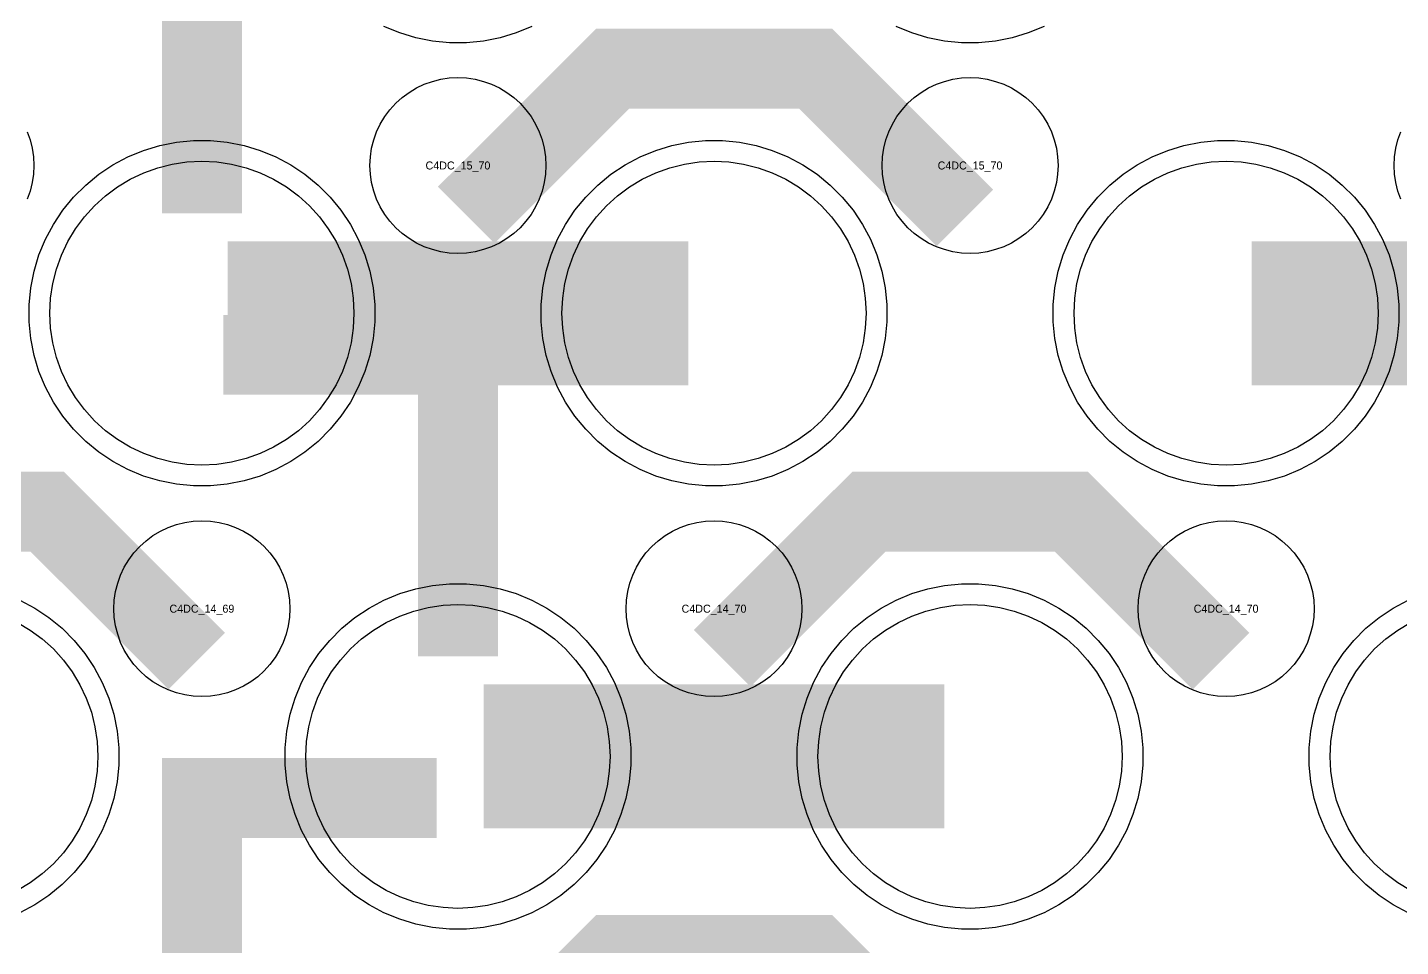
# Model space of a CAD drawing. Extents: x -11880 to 11880, y -14992 to 14992.
# Drawn here: x 10265.5 to 10694.5, y -12959.1 to -12671.8 of the extents above; entities that cross this region are included whole.
import ezdxf
from ezdxf.enums import TextEntityAlignment as Align

# ---------------------------------------------------------------- set-up
doc = ezdxf.new("R2010")
doc.units = 0
doc.header["$MEASUREMENT"] = 0
for name, color, linetype in [('GDS_775_DT_237', 138, 'CONTINUOUS'), ('RDL1_FS', 34, 'CONTINUOUS'), ('RDL_BS', 160, 'CONTINUOUS')]:
    doc.layers.add(name, color=color, linetype=linetype)

msp = doc.modelspace()

# ---------------------------------------------------------------- linework, layer by layer
at = {"layer": 'RDL1_FS'}
for points in [[(10320, -12808.614), (10315.343, -12808.385), (10310.732, -12807.701), (10306.209, -12806.569), (10301.819, -12804.997), (10297.605, -12803.005), (10293.605, -12800.607), (10289.86, -12797.829), (10286.406, -12794.699), (10283.276, -12791.245), (10280.498, -12787.5), (10278.1, -12783.5), (10276.108, -12779.286), (10274.536, -12774.896), (10273.404, -12770.373), (10272.72, -12765.762), (10272.491, -12761.105), (10272.72, -12756.448), (10273.404, -12751.837), (10274.536, -12747.314), (10276.108, -12742.924), (10278.1, -12738.71), (10280.498, -12734.71), (10283.276, -12730.965), (10286.406, -12727.511), (10289.86, -12724.381), (10293.605, -12721.603), (10297.605, -12719.205), (10301.819, -12717.213), (10306.209, -12715.641), (10310.732, -12714.509), (10315.343, -12713.825), (10320, -12713.596), (10324.657, -12713.825), (10329.268, -12714.509), (10333.791, -12715.641), (10338.181, -12717.213), (10342.395, -12719.205), (10346.395, -12721.603), (10350.14, -12724.381), (10353.594, -12727.511), (10356.724, -12730.965), (10359.502, -12734.71), (10361.9, -12738.71), (10363.892, -12742.924), (10365.464, -12747.314), (10366.596, -12751.837), (10367.28, -12756.448), (10367.509, -12761.105), (10367.28, -12765.762), (10366.596, -12770.373), (10365.464, -12774.896), (10363.892, -12779.286), (10361.9, -12783.5), (10359.502, -12787.5), (10356.724, -12791.245), (10353.594, -12794.699), (10350.14, -12797.829), (10346.395, -12800.607), (10342.395, -12803.005), (10338.181, -12804.997), (10333.791, -12806.569), (10329.268, -12807.701), (10324.657, -12808.385)], [(10480, -12808.614), (10475.343, -12808.385), (10470.732, -12807.701), (10466.209, -12806.569), (10461.819, -12804.997), (10457.605, -12803.005), (10453.605, -12800.607), (10449.86, -12797.829), (10446.406, -12794.699), (10443.276, -12791.245), (10440.498, -12787.5), (10438.1, -12783.5), (10436.108, -12779.286), (10434.536, -12774.896), (10433.404, -12770.373), (10432.72, -12765.762), (10432.491, -12761.105), (10432.72, -12756.448), (10433.404, -12751.837), (10434.536, -12747.314), (10436.108, -12742.924), (10438.1, -12738.71), (10440.498, -12734.71), (10443.276, -12730.965), (10446.406, -12727.511), (10449.86, -12724.381), (10453.605, -12721.603), (10457.605, -12719.205), (10461.819, -12717.213), (10466.209, -12715.641), (10470.732, -12714.509), (10475.343, -12713.825), (10480, -12713.596), (10484.657, -12713.825), (10489.268, -12714.509), (10493.791, -12715.641), (10498.181, -12717.213), (10502.395, -12719.205), (10506.395, -12721.603), (10510.14, -12724.381), (10513.594, -12727.511), (10516.724, -12730.965), (10519.502, -12734.71), (10521.9, -12738.71), (10523.892, -12742.924), (10525.464, -12747.314), (10526.596, -12751.837), (10527.28, -12756.448), (10527.509, -12761.105), (10527.28, -12765.762), (10526.596, -12770.373), (10525.464, -12774.896), (10523.892, -12779.286), (10521.9, -12783.5), (10519.502, -12787.5), (10516.724, -12791.245), (10513.594, -12794.699), (10510.14, -12797.829), (10506.395, -12800.607), (10502.395, -12803.005), (10498.181, -12804.997), (10493.791, -12806.569), (10489.268, -12807.701), (10484.657, -12808.385)], [(10400, -12947.174), (10395.343, -12946.945), (10390.732, -12946.261), (10386.209, -12945.129), (10381.819, -12943.557), (10377.605, -12941.565), (10373.605, -12939.167), (10369.86, -12936.389), (10366.406, -12933.259), (10363.276, -12929.805), (10360.498, -12926.06), (10358.1, -12922.06), (10356.108, -12917.846), (10354.536, -12913.456), (10353.404, -12908.933), (10352.72, -12904.322), (10352.491, -12899.665), (10352.72, -12895.008), (10353.404, -12890.397), (10354.536, -12885.874), (10356.108, -12881.484), (10358.1, -12877.27), (10360.498, -12873.27), (10363.276, -12869.525), (10366.406, -12866.071), (10369.86, -12862.941), (10373.605, -12860.163), (10377.605, -12857.765), (10381.819, -12855.773), (10386.209, -12854.201), (10390.732, -12853.069), (10395.343, -12852.385), (10400, -12852.156), (10404.657, -12852.385), (10409.268, -12853.069), (10413.791, -12854.201), (10418.181, -12855.773), (10422.395, -12857.765), (10426.395, -12860.163), (10430.14, -12862.941), (10433.594, -12866.071), (10436.724, -12869.525), (10439.502, -12873.27), (10441.9, -12877.27), (10443.892, -12881.484), (10445.464, -12885.874), (10446.596, -12890.397), (10447.28, -12895.008), (10447.509, -12899.665), (10447.28, -12904.322), (10446.596, -12908.933), (10445.464, -12913.456), (10443.892, -12917.846), (10441.9, -12922.06), (10439.502, -12926.06), (10436.724, -12929.805), (10433.594, -12933.259), (10430.14, -12936.389), (10426.395, -12939.167), (10422.395, -12941.565), (10418.181, -12943.557), (10413.791, -12945.129), (10409.268, -12946.261), (10404.657, -12946.945)], [(10560, -12947.174), (10555.343, -12946.945), (10550.732, -12946.261), (10546.209, -12945.129), (10541.819, -12943.557), (10537.605, -12941.565), (10533.605, -12939.167), (10529.86, -12936.389), (10526.406, -12933.259), (10523.276, -12929.805), (10520.498, -12926.06), (10518.1, -12922.06), (10516.108, -12917.846), (10514.536, -12913.456), (10513.404, -12908.933), (10512.72, -12904.322), (10512.491, -12899.665), (10512.72, -12895.008), (10513.404, -12890.397), (10514.536, -12885.874), (10516.108, -12881.484), (10518.1, -12877.27), (10520.498, -12873.27), (10523.276, -12869.525), (10526.406, -12866.071), (10529.86, -12862.941), (10533.605, -12860.163), (10537.605, -12857.765), (10541.819, -12855.773), (10546.209, -12854.201), (10550.732, -12853.069), (10555.343, -12852.385), (10560, -12852.156), (10564.657, -12852.385), (10569.268, -12853.069), (10573.791, -12854.201), (10578.181, -12855.773), (10582.395, -12857.765), (10586.395, -12860.163), (10590.14, -12862.941), (10593.594, -12866.071), (10596.724, -12869.525), (10599.502, -12873.27), (10601.9, -12877.27), (10603.892, -12881.484), (10605.464, -12885.874), (10606.596, -12890.397), (10607.28, -12895.008), (10607.509, -12899.665), (10607.28, -12904.322), (10606.596, -12908.933), (10605.464, -12913.456), (10603.892, -12917.846), (10601.9, -12922.06), (10599.502, -12926.06), (10596.724, -12929.805), (10593.594, -12933.259), (10590.14, -12936.389), (10586.395, -12939.167), (10582.395, -12941.565), (10578.181, -12943.557), (10573.791, -12945.129), (10569.268, -12946.261), (10564.657, -12946.945)]]:
    msp.add_lwpolyline(points, close=True, dxfattribs=at)
at = {"layer": 'RDL1_FS', "color": 241, "true_color": 0xf7abae}
msp.add_lwpolyline([(10640, -12808.614), (10635.343, -12808.385), (10630.732, -12807.701), (10626.209, -12806.569), (10621.819, -12804.997), (10617.605, -12803.005), (10613.605, -12800.607), (10609.86, -12797.829), (10606.406, -12794.699), (10603.276, -12791.245), (10600.498, -12787.5), (10598.1, -12783.5), (10596.108, -12779.286), (10594.536, -12774.896), (10593.404, -12770.373), (10592.72, -12765.762), (10592.491, -12761.105), (10592.72, -12756.448), (10593.404, -12751.837), (10594.536, -12747.314), (10596.108, -12742.924), (10598.1, -12738.71), (10600.498, -12734.71), (10603.276, -12730.965), (10606.406, -12727.511), (10609.86, -12724.381), (10613.605, -12721.603), (10617.605, -12719.205), (10621.819, -12717.213), (10626.209, -12715.641), (10630.732, -12714.509), (10635.343, -12713.825), (10640, -12713.596), (10644.657, -12713.825), (10649.268, -12714.509), (10653.791, -12715.641), (10658.181, -12717.213), (10662.395, -12719.205), (10666.395, -12721.603), (10670.14, -12724.381), (10673.594, -12727.511), (10676.724, -12730.965), (10679.502, -12734.71), (10681.9, -12738.71), (10683.892, -12742.924), (10685.464, -12747.314), (10686.596, -12751.837), (10687.28, -12756.448), (10687.509, -12761.105), (10687.28, -12765.762), (10686.596, -12770.373), (10685.464, -12774.896), (10683.892, -12779.286), (10681.9, -12783.5), (10679.502, -12787.5), (10676.724, -12791.245), (10673.594, -12794.699), (10670.14, -12797.829), (10666.395, -12800.607), (10662.395, -12803.005), (10658.181, -12804.997), (10653.791, -12806.569), (10649.268, -12807.701), (10644.657, -12808.385)], close=True, dxfattribs=at)
at = {"layer": 'RDL1_FS'}
for points in [[(10328.002, -12761.105, 45, 45, 0), (10400.002, -12761.105, 45, 45, 0)], [(10400.002, -12761.105, 45, 45, 0), (10472.002, -12761.105, 45, 45, 0)], [(10408.002, -12899.665, 45, 45, 0), (10480.002, -12899.665, 45, 45, 0)], [(10480.002, -12899.665, 45, 45, 0), (10552.002, -12899.665, 45, 45, 0)]]:
    msp.add_lwpolyline(points, format="xyseb", dxfattribs=at)
at = {"layer": 'RDL1_FS', "color": 241, "true_color": 0xf7abae}
msp.add_lwpolyline([(10648.002, -12761.105, 45, 45, 0), (10720.002, -12761.105, 45, 45, 0)], format="xyseb", dxfattribs=at)
at = {"layer": 'RDL1_FS'}
msp.add_lwpolyline([(10262.395, -12857.765), (10266.395, -12860.163), (10270.14, -12862.941), (10273.594, -12866.071), (10276.724, -12869.525), (10279.502, -12873.27), (10281.9, -12877.27), (10283.892, -12881.484), (10285.464, -12885.874), (10286.596, -12890.397), (10287.28, -12895.008), (10287.509, -12899.665), (10287.28, -12904.322), (10286.596, -12908.933), (10285.464, -12913.456), (10283.892, -12917.846), (10281.9, -12922.06), (10279.502, -12926.06), (10276.724, -12929.805), (10273.594, -12933.259), (10270.14, -12936.389), (10266.395, -12939.167), (10262.395, -12941.565)], dxfattribs=at)
at = {"layer": 'RDL1_FS', "color": 241, "true_color": 0xf7abae}
msp.add_lwpolyline([(10697.605, -12941.565), (10693.605, -12939.167), (10689.86, -12936.389), (10686.406, -12933.259), (10683.276, -12929.805), (10680.498, -12926.06), (10678.1, -12922.06), (10676.108, -12917.846), (10674.536, -12913.456), (10673.404, -12908.933), (10672.72, -12904.322), (10672.491, -12899.665), (10672.72, -12895.008), (10673.404, -12890.397), (10674.536, -12885.874), (10676.108, -12881.484), (10678.1, -12877.27), (10680.498, -12873.27), (10683.276, -12869.525), (10686.406, -12866.071), (10689.86, -12862.941), (10693.605, -12860.163), (10697.605, -12857.765)], dxfattribs=at)
at = {"layer": 'RDL_BS'}
for points in [[(10320, -12729.83, 25, 25, 0), (10320, -12623.053, 25, 25, 0)], [(10320, -12729.83, 25, 25, 0), (10320, -12623.053, 25, 25, 0)], [(10402.562, -12730.419, 25, 25, 0), (10448.377, -12684.604, 25, 25, 0), (10481.93, -12684.604, 25, 25, 0)], [(10558.401, -12731.318, 25, 25, 0), (10511.687, -12684.604, 25, 25, 0), (10481.929, -12684.604, 25, 25, 0)], [(10400, -12868.395, 25, 25, 0), (10400, -12761.618, 25, 25, 0)], [(10400, -12868.395, 25, 25, 0), (10400, -12761.618, 25, 25, 0)], [(10412.5, -12774.118, 25, 25, 0), (10326.667, -12774.118, 25, 25, 0)], [(10412.5, -12774.118, 25, 25, 0), (10347.833, -12774.118, 25, 25, 0)], [(10318.401, -12869.878, 25, 25, 0), (10271.687, -12823.164, 25, 25, 0), (10241.929, -12823.164, 25, 25, 0)], [(10482.562, -12868.979, 25, 25, 0), (10528.377, -12823.164, 25, 25, 0), (10561.93, -12823.164, 25, 25, 0)], [(10638.401, -12869.878, 25, 25, 0), (10591.687, -12823.164, 25, 25, 0), (10561.929, -12823.164, 25, 25, 0)], [(10320, -13006.96, 25, 25, 0), (10320, -12900.183, 25, 25, 0)], [(10320, -13006.96, 25, 25, 0), (10320, -12900.183, 25, 25, 0)], [(10307.5, -12912.683, 25, 25, 0), (10372.167, -12912.683, 25, 25, 0)], [(10307.5, -12912.683, 25, 25, 0), (10393.333, -12912.683, 25, 25, 0)], [(10402.562, -13007.544, 25, 25, 0), (10448.377, -12961.729, 25, 25, 0), (10481.93, -12961.729, 25, 25, 0)], [(10558.401, -13008.443, 25, 25, 0), (10511.687, -12961.729, 25, 25, 0), (10481.929, -12961.729, 25, 25, 0)]]:
    msp.add_lwpolyline(points, format="xyseb", dxfattribs=at)
for points in [[(10423.115, -12671.415), (10418.205, -12673.446), (10413.165, -12674.977), (10407.938, -12676.023), (10402.644, -12676.54), (10397.356, -12676.54), (10392.062, -12676.023), (10386.835, -12674.977), (10381.795, -12673.446), (10376.885, -12671.415)], [(10583.115, -12671.415), (10578.205, -12673.446), (10573.165, -12674.977), (10567.938, -12676.023), (10562.644, -12676.54), (10557.356, -12676.54), (10552.062, -12676.023), (10546.835, -12674.977), (10541.795, -12673.446), (10536.885, -12671.415)], [(10265.402, -12704.398), (10266.309, -12706.933), (10266.966, -12709.552), (10267.362, -12712.224), (10267.494, -12714.917), (10267.362, -12717.61), (10266.966, -12720.282), (10266.309, -12722.901), (10265.402, -12725.436)], [(10694.598, -12725.436), (10693.691, -12722.901), (10693.034, -12720.282), (10692.638, -12717.61), (10692.506, -12714.917), (10692.638, -12712.224), (10693.034, -12709.552), (10693.691, -12706.933), (10694.598, -12704.398)], [(10263.115, -12850.79), (10267.777, -12853.282), (10272.191, -12856.229), (10276.292, -12859.591), (10280.074, -12863.373), (10283.436, -12867.474), (10286.383, -12871.888), (10288.875, -12876.55), (10290.906, -12881.46), (10292.437, -12886.5), (10293.483, -12891.727), (10294, -12897.021), (10294, -12902.309), (10293.483, -12907.603), (10292.437, -12912.83), (10290.906, -12917.87), (10288.875, -12922.78), (10286.383, -12927.442), (10283.436, -12931.856), (10280.074, -12935.957), (10276.292, -12939.739), (10272.191, -12943.101), (10267.777, -12946.048), (10263.115, -12948.54)]]:
    msp.add_lwpolyline(points, dxfattribs=at)
for points in [[(10400, -12742.411), (10397.307, -12742.279), (10394.635, -12741.883), (10392.016, -12741.226), (10389.481, -12740.319), (10387.044, -12739.167), (10384.72, -12737.774), (10382.557, -12736.171), (10380.558, -12734.359), (10378.746, -12732.36), (10377.143, -12730.197), (10375.75, -12727.873), (10374.598, -12725.436), (10373.691, -12722.901), (10373.034, -12720.282), (10372.638, -12717.61), (10372.506, -12714.917), (10372.638, -12712.224), (10373.034, -12709.552), (10373.691, -12706.933), (10374.598, -12704.398), (10375.75, -12701.961), (10377.143, -12699.637), (10378.746, -12697.474), (10380.558, -12695.475), (10382.557, -12693.663), (10384.72, -12692.06), (10387.044, -12690.667), (10389.481, -12689.515), (10392.016, -12688.608), (10394.635, -12687.951), (10397.307, -12687.555), (10400, -12687.423), (10402.693, -12687.555), (10405.365, -12687.951), (10407.984, -12688.608), (10410.519, -12689.515), (10412.956, -12690.667), (10415.28, -12692.06), (10417.443, -12693.663), (10419.442, -12695.475), (10421.254, -12697.474), (10422.857, -12699.637), (10424.25, -12701.961), (10425.402, -12704.398), (10426.309, -12706.933), (10426.966, -12709.552), (10427.362, -12712.224), (10427.494, -12714.917), (10427.362, -12717.61), (10426.966, -12720.282), (10426.309, -12722.901), (10425.402, -12725.436), (10424.25, -12727.873), (10422.857, -12730.197), (10421.254, -12732.36), (10419.442, -12734.359), (10417.443, -12736.171), (10415.28, -12737.774), (10412.956, -12739.167), (10410.519, -12740.319), (10407.984, -12741.226), (10405.365, -12741.883), (10402.693, -12742.279)], [(10560, -12742.411), (10557.307, -12742.279), (10554.635, -12741.883), (10552.016, -12741.226), (10549.481, -12740.319), (10547.044, -12739.167), (10544.72, -12737.774), (10542.557, -12736.171), (10540.558, -12734.359), (10538.746, -12732.36), (10537.143, -12730.197), (10535.75, -12727.873), (10534.598, -12725.436), (10533.691, -12722.901), (10533.034, -12720.282), (10532.638, -12717.61), (10532.506, -12714.917), (10532.638, -12712.224), (10533.034, -12709.552), (10533.691, -12706.933), (10534.598, -12704.398), (10535.75, -12701.961), (10537.143, -12699.637), (10538.746, -12697.474), (10540.558, -12695.475), (10542.557, -12693.663), (10544.72, -12692.06), (10547.044, -12690.667), (10549.481, -12689.515), (10552.016, -12688.608), (10554.635, -12687.951), (10557.307, -12687.555), (10560, -12687.423), (10562.693, -12687.555), (10565.365, -12687.951), (10567.984, -12688.608), (10570.519, -12689.515), (10572.956, -12690.667), (10575.28, -12692.06), (10577.443, -12693.663), (10579.442, -12695.475), (10581.254, -12697.474), (10582.857, -12699.637), (10584.25, -12701.961), (10585.402, -12704.398), (10586.309, -12706.933), (10586.966, -12709.552), (10587.362, -12712.224), (10587.494, -12714.917), (10587.362, -12717.61), (10586.966, -12720.282), (10586.309, -12722.901), (10585.402, -12725.436), (10584.25, -12727.873), (10582.857, -12730.197), (10581.254, -12732.36), (10579.442, -12734.359), (10577.443, -12736.171), (10575.28, -12737.774), (10572.956, -12739.167), (10570.519, -12740.319), (10567.984, -12741.226), (10565.365, -12741.883), (10562.693, -12742.279)], [(10317.356, -12815.105), (10312.062, -12814.588), (10306.835, -12813.542), (10301.795, -12812.011), (10296.885, -12809.98), (10292.223, -12807.488), (10287.809, -12804.541), (10283.708, -12801.179), (10279.926, -12797.397), (10276.564, -12793.296), (10273.617, -12788.882), (10271.125, -12784.22), (10269.094, -12779.31), (10267.563, -12774.27), (10266.517, -12769.043), (10266, -12763.749), (10266, -12758.461), (10266.517, -12753.167), (10267.563, -12747.94), (10269.094, -12742.9), (10271.125, -12737.99), (10273.617, -12733.328), (10276.564, -12728.914), (10279.926, -12724.813), (10283.708, -12721.031), (10287.809, -12717.669), (10292.223, -12714.722), (10296.885, -12712.23), (10301.795, -12710.199), (10306.835, -12708.668), (10312.062, -12707.622), (10317.356, -12707.105), (10322.644, -12707.105), (10327.938, -12707.622), (10333.165, -12708.668), (10338.205, -12710.199), (10343.115, -12712.23), (10347.777, -12714.722), (10352.191, -12717.669), (10356.292, -12721.031), (10360.074, -12724.813), (10363.436, -12728.914), (10366.383, -12733.328), (10368.875, -12737.99), (10370.906, -12742.9), (10372.437, -12747.94), (10373.483, -12753.167), (10374, -12758.461), (10374, -12763.749), (10373.483, -12769.043), (10372.437, -12774.27), (10370.906, -12779.31), (10368.875, -12784.22), (10366.383, -12788.882), (10363.436, -12793.296), (10360.074, -12797.397), (10356.292, -12801.179), (10352.191, -12804.541), (10347.777, -12807.488), (10343.115, -12809.98), (10338.205, -12812.011), (10333.165, -12813.542), (10327.938, -12814.588), (10322.644, -12815.105)], [(10477.356, -12815.105), (10472.062, -12814.588), (10466.835, -12813.542), (10461.795, -12812.011), (10456.885, -12809.98), (10452.223, -12807.488), (10447.809, -12804.541), (10443.708, -12801.179), (10439.926, -12797.397), (10436.564, -12793.296), (10433.617, -12788.882), (10431.125, -12784.22), (10429.094, -12779.31), (10427.563, -12774.27), (10426.517, -12769.043), (10426, -12763.749), (10426, -12758.461), (10426.517, -12753.167), (10427.563, -12747.94), (10429.094, -12742.9), (10431.125, -12737.99), (10433.617, -12733.328), (10436.564, -12728.914), (10439.926, -12724.813), (10443.708, -12721.031), (10447.809, -12717.669), (10452.223, -12714.722), (10456.885, -12712.23), (10461.795, -12710.199), (10466.835, -12708.668), (10472.062, -12707.622), (10477.356, -12707.105), (10482.644, -12707.105), (10487.938, -12707.622), (10493.165, -12708.668), (10498.205, -12710.199), (10503.115, -12712.23), (10507.777, -12714.722), (10512.191, -12717.669), (10516.292, -12721.031), (10520.074, -12724.813), (10523.436, -12728.914), (10526.383, -12733.328), (10528.875, -12737.99), (10530.906, -12742.9), (10532.437, -12747.94), (10533.483, -12753.167), (10534, -12758.461), (10534, -12763.749), (10533.483, -12769.043), (10532.437, -12774.27), (10530.906, -12779.31), (10528.875, -12784.22), (10526.383, -12788.882), (10523.436, -12793.296), (10520.074, -12797.397), (10516.292, -12801.179), (10512.191, -12804.541), (10507.777, -12807.488), (10503.115, -12809.98), (10498.205, -12812.011), (10493.165, -12813.542), (10487.938, -12814.588), (10482.644, -12815.105)], [(10320, -12880.971), (10317.307, -12880.839), (10314.635, -12880.443), (10312.016, -12879.786), (10309.481, -12878.879), (10307.044, -12877.727), (10304.72, -12876.334), (10302.557, -12874.731), (10300.558, -12872.919), (10298.746, -12870.92), (10297.143, -12868.757), (10295.75, -12866.433), (10294.598, -12863.996), (10293.691, -12861.461), (10293.034, -12858.842), (10292.638, -12856.17), (10292.506, -12853.477), (10292.638, -12850.784), (10293.034, -12848.112), (10293.691, -12845.493), (10294.598, -12842.958), (10295.75, -12840.521), (10297.143, -12838.197), (10298.746, -12836.034), (10300.558, -12834.035), (10302.557, -12832.223), (10304.72, -12830.62), (10307.044, -12829.227), (10309.481, -12828.075), (10312.016, -12827.168), (10314.635, -12826.511), (10317.307, -12826.115), (10320, -12825.983), (10322.693, -12826.115), (10325.365, -12826.511), (10327.984, -12827.168), (10330.519, -12828.075), (10332.956, -12829.227), (10335.28, -12830.62), (10337.443, -12832.223), (10339.442, -12834.035), (10341.254, -12836.034), (10342.857, -12838.197), (10344.25, -12840.521), (10345.402, -12842.958), (10346.309, -12845.493), (10346.966, -12848.112), (10347.362, -12850.784), (10347.494, -12853.477), (10347.362, -12856.17), (10346.966, -12858.842), (10346.309, -12861.461), (10345.402, -12863.996), (10344.25, -12866.433), (10342.857, -12868.757), (10341.254, -12870.92), (10339.442, -12872.919), (10337.443, -12874.731), (10335.28, -12876.334), (10332.956, -12877.727), (10330.519, -12878.879), (10327.984, -12879.786), (10325.365, -12880.443), (10322.693, -12880.839)], [(10480, -12880.971), (10477.307, -12880.839), (10474.635, -12880.443), (10472.016, -12879.786), (10469.481, -12878.879), (10467.044, -12877.727), (10464.72, -12876.334), (10462.557, -12874.731), (10460.558, -12872.919), (10458.746, -12870.92), (10457.143, -12868.757), (10455.75, -12866.433), (10454.598, -12863.996), (10453.691, -12861.461), (10453.034, -12858.842), (10452.638, -12856.17), (10452.506, -12853.477), (10452.638, -12850.784), (10453.034, -12848.112), (10453.691, -12845.493), (10454.598, -12842.958), (10455.75, -12840.521), (10457.143, -12838.197), (10458.746, -12836.034), (10460.558, -12834.035), (10462.557, -12832.223), (10464.72, -12830.62), (10467.044, -12829.227), (10469.481, -12828.075), (10472.016, -12827.168), (10474.635, -12826.511), (10477.307, -12826.115), (10480, -12825.983), (10482.693, -12826.115), (10485.365, -12826.511), (10487.984, -12827.168), (10490.519, -12828.075), (10492.956, -12829.227), (10495.28, -12830.62), (10497.443, -12832.223), (10499.442, -12834.035), (10501.254, -12836.034), (10502.857, -12838.197), (10504.25, -12840.521), (10505.402, -12842.958), (10506.309, -12845.493), (10506.966, -12848.112), (10507.362, -12850.784), (10507.494, -12853.477), (10507.362, -12856.17), (10506.966, -12858.842), (10506.309, -12861.461), (10505.402, -12863.996), (10504.25, -12866.433), (10502.857, -12868.757), (10501.254, -12870.92), (10499.442, -12872.919), (10497.443, -12874.731), (10495.28, -12876.334), (10492.956, -12877.727), (10490.519, -12878.879), (10487.984, -12879.786), (10485.365, -12880.443), (10482.693, -12880.839)], [(10640, -12880.971), (10637.307, -12880.839), (10634.635, -12880.443), (10632.016, -12879.786), (10629.481, -12878.879), (10627.044, -12877.727), (10624.72, -12876.334), (10622.557, -12874.731), (10620.558, -12872.919), (10618.746, -12870.92), (10617.143, -12868.757), (10615.75, -12866.433), (10614.598, -12863.996), (10613.691, -12861.461), (10613.034, -12858.842), (10612.638, -12856.17), (10612.506, -12853.477), (10612.638, -12850.784), (10613.034, -12848.112), (10613.691, -12845.493), (10614.598, -12842.958), (10615.75, -12840.521), (10617.143, -12838.197), (10618.746, -12836.034), (10620.558, -12834.035), (10622.557, -12832.223), (10624.72, -12830.62), (10627.044, -12829.227), (10629.481, -12828.075), (10632.016, -12827.168), (10634.635, -12826.511), (10637.307, -12826.115), (10640, -12825.983), (10642.693, -12826.115), (10645.365, -12826.511), (10647.984, -12827.168), (10650.519, -12828.075), (10652.956, -12829.227), (10655.28, -12830.62), (10657.443, -12832.223), (10659.442, -12834.035), (10661.254, -12836.034), (10662.857, -12838.197), (10664.25, -12840.521), (10665.402, -12842.958), (10666.309, -12845.493), (10666.966, -12848.112), (10667.362, -12850.784), (10667.494, -12853.477), (10667.362, -12856.17), (10666.966, -12858.842), (10666.309, -12861.461), (10665.402, -12863.996), (10664.25, -12866.433), (10662.857, -12868.757), (10661.254, -12870.92), (10659.442, -12872.919), (10657.443, -12874.731), (10655.28, -12876.334), (10652.956, -12877.727), (10650.519, -12878.879), (10647.984, -12879.786), (10645.365, -12880.443), (10642.693, -12880.839)], [(10397.356, -12953.665), (10392.062, -12953.148), (10386.835, -12952.102), (10381.795, -12950.571), (10376.885, -12948.54), (10372.223, -12946.048), (10367.809, -12943.101), (10363.708, -12939.739), (10359.926, -12935.957), (10356.564, -12931.856), (10353.617, -12927.442), (10351.125, -12922.78), (10349.094, -12917.87), (10347.563, -12912.83), (10346.517, -12907.603), (10346, -12902.309), (10346, -12897.021), (10346.517, -12891.727), (10347.563, -12886.5), (10349.094, -12881.46), (10351.125, -12876.55), (10353.617, -12871.888), (10356.564, -12867.474), (10359.926, -12863.373), (10363.708, -12859.591), (10367.809, -12856.229), (10372.223, -12853.282), (10376.885, -12850.79), (10381.795, -12848.759), (10386.835, -12847.228), (10392.062, -12846.182), (10397.356, -12845.665), (10402.644, -12845.665), (10407.938, -12846.182), (10413.165, -12847.228), (10418.205, -12848.759), (10423.115, -12850.79), (10427.777, -12853.282), (10432.191, -12856.229), (10436.292, -12859.591), (10440.074, -12863.373), (10443.436, -12867.474), (10446.383, -12871.888), (10448.875, -12876.55), (10450.906, -12881.46), (10452.437, -12886.5), (10453.483, -12891.727), (10454, -12897.021), (10454, -12902.309), (10453.483, -12907.603), (10452.437, -12912.83), (10450.906, -12917.87), (10448.875, -12922.78), (10446.383, -12927.442), (10443.436, -12931.856), (10440.074, -12935.957), (10436.292, -12939.739), (10432.191, -12943.101), (10427.777, -12946.048), (10423.115, -12948.54), (10418.205, -12950.571), (10413.165, -12952.102), (10407.938, -12953.148), (10402.644, -12953.665)], [(10557.356, -12953.665), (10552.062, -12953.148), (10546.835, -12952.102), (10541.795, -12950.571), (10536.885, -12948.54), (10532.223, -12946.048), (10527.809, -12943.101), (10523.708, -12939.739), (10519.926, -12935.957), (10516.564, -12931.856), (10513.617, -12927.442), (10511.125, -12922.78), (10509.094, -12917.87), (10507.563, -12912.83), (10506.517, -12907.603), (10506, -12902.309), (10506, -12897.021), (10506.517, -12891.727), (10507.563, -12886.5), (10509.094, -12881.46), (10511.125, -12876.55), (10513.617, -12871.888), (10516.564, -12867.474), (10519.926, -12863.373), (10523.708, -12859.591), (10527.809, -12856.229), (10532.223, -12853.282), (10536.885, -12850.79), (10541.795, -12848.759), (10546.835, -12847.228), (10552.062, -12846.182), (10557.356, -12845.665), (10562.644, -12845.665), (10567.938, -12846.182), (10573.165, -12847.228), (10578.205, -12848.759), (10583.115, -12850.79), (10587.777, -12853.282), (10592.191, -12856.229), (10596.292, -12859.591), (10600.074, -12863.373), (10603.436, -12867.474), (10606.383, -12871.888), (10608.875, -12876.55), (10610.906, -12881.46), (10612.437, -12886.5), (10613.483, -12891.727), (10614, -12897.021), (10614, -12902.309), (10613.483, -12907.603), (10612.437, -12912.83), (10610.906, -12917.87), (10608.875, -12922.78), (10606.383, -12927.442), (10603.436, -12931.856), (10600.074, -12935.957), (10596.292, -12939.739), (10592.191, -12943.101), (10587.777, -12946.048), (10583.115, -12948.54), (10578.205, -12950.571), (10573.165, -12952.102), (10567.938, -12953.148), (10562.644, -12953.665)]]:
    msp.add_lwpolyline(points, close=True, dxfattribs=at)
at = {"layer": 'RDL_BS', "color": 241, "true_color": 0xf7abae}
msp.add_lwpolyline([(10637.356, -12815.105), (10632.062, -12814.588), (10626.835, -12813.542), (10621.795, -12812.011), (10616.885, -12809.98), (10612.223, -12807.488), (10607.809, -12804.541), (10603.708, -12801.179), (10599.926, -12797.397), (10596.564, -12793.296), (10593.617, -12788.882), (10591.125, -12784.22), (10589.094, -12779.31), (10587.563, -12774.27), (10586.517, -12769.043), (10586, -12763.749), (10586, -12758.461), (10586.517, -12753.167), (10587.563, -12747.94), (10589.094, -12742.9), (10591.125, -12737.99), (10593.617, -12733.328), (10596.564, -12728.914), (10599.926, -12724.813), (10603.708, -12721.031), (10607.809, -12717.669), (10612.223, -12714.722), (10616.885, -12712.23), (10621.795, -12710.199), (10626.835, -12708.668), (10632.062, -12707.622), (10637.356, -12707.105), (10642.644, -12707.105), (10647.938, -12707.622), (10653.165, -12708.668), (10658.205, -12710.199), (10663.115, -12712.23), (10667.777, -12714.722), (10672.191, -12717.669), (10676.292, -12721.031), (10680.074, -12724.813), (10683.436, -12728.914), (10686.383, -12733.328), (10688.875, -12737.99), (10690.906, -12742.9), (10692.437, -12747.94), (10693.483, -12753.167), (10694, -12758.461), (10694, -12763.749), (10693.483, -12769.043), (10692.437, -12774.27), (10690.906, -12779.31), (10688.875, -12784.22), (10686.383, -12788.882), (10683.436, -12793.296), (10680.074, -12797.397), (10676.292, -12801.179), (10672.191, -12804.541), (10667.777, -12807.488), (10663.115, -12809.98), (10658.205, -12812.011), (10653.165, -12813.542), (10647.938, -12814.588), (10642.644, -12815.105)], close=True, dxfattribs=at)
msp.add_lwpolyline([(10696.885, -12948.54), (10692.223, -12946.048), (10687.809, -12943.101), (10683.708, -12939.739), (10679.926, -12935.957), (10676.564, -12931.856), (10673.617, -12927.442), (10671.125, -12922.78), (10669.094, -12917.87), (10667.563, -12912.83), (10666.517, -12907.603), (10666, -12902.309), (10666, -12897.021), (10666.517, -12891.727), (10667.563, -12886.5), (10669.094, -12881.46), (10671.125, -12876.55), (10673.617, -12871.888), (10676.564, -12867.474), (10679.926, -12863.373), (10683.708, -12859.591), (10687.809, -12856.229), (10692.223, -12853.282), (10696.885, -12850.79)], dxfattribs=at)

# ---------------------------------------------------------------- texts
at = {"layer": 'GDS_775_DT_237'}
for s, p in [('C4DC_15_70', (10400, -12714.917)), ('C4DC_15_70', (10400, -12714.917)), ('C4DC_15_70', (10560, -12714.917)), ('C4DC_15_70', (10560, -12714.917)), ('C4DC_14_69', (10320, -12853.477)), ('C4DC_14_69', (10320, -12853.477)), ('C4DC_14_70', (10480, -12853.477)), ('C4DC_14_70', (10480, -12853.477)), ('C4DC_14_70', (10640, -12853.477)), ('C4DC_14_70', (10640, -12853.477))]:
    msp.add_text(s, height=2.5, dxfattribs=at).set_placement(p, align=Align.MIDDLE_CENTER)

doc.saveas('drawing.dxf')
